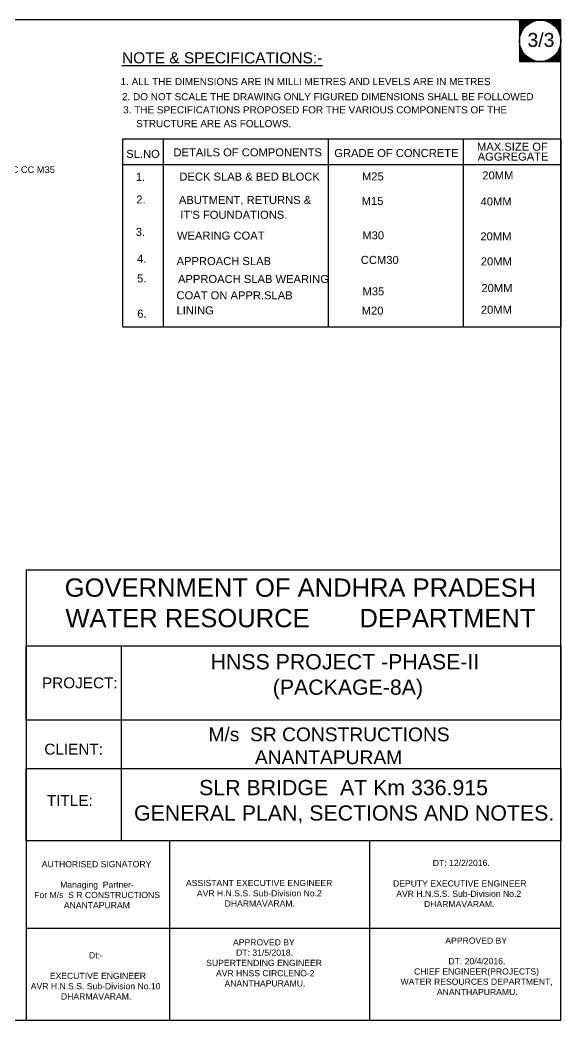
# Model space of a CAD drawing. Header units: millimetres. Extents: x 66731 to 79066, y -166082 to 12261.
# Drawn here: x 74180 to 79066, y 3228 to 12261 of the extents above; entities that cross this region are included whole.
import ezdxf

# ---------------------------------------------------------------- set-up
doc = ezdxf.new("R2010")
doc.units = ezdxf.units.MM
doc.header["$MEASUREMENT"] = 0
doc.layers.add('DRAWING', color=7, linetype='Continuous')
doc.layers.add('TEXT', color=7, linetype='Continuous')
doc.styles.get("Standard").update_dxf_attribs({"font": 'arial.ttf'})

msp = doc.modelspace()

# ---------------------------------------------------------------- hatches: boundary and pattern name
at = {"layer": 'DRAWING'}
h = msp.add_hatch(dxfattribs=at)
h.set_pattern_fill('ANSI31', color=256, scale=0.854282, style=0)
h.set_pattern_definition([(45, (24501.70173, 643.83165), (-0.07550853638, 0.07550853638), [])])
h.paths.add_polyline_path([(79064.9, 12261.4), (78692.3, 12261.4), (78692.3, 12085.7, -0.966869), (79064.9, 12073.1)])
h.paths.add_polyline_path([(78867, 11886.9, -0.377076), (78692.3, 12060.5), (78692.3, 11886.9)])
h.paths.add_polyline_path([(79064.9, 11886.9), (79064.9, 12073.1, -0.396438), (78889.8, 11886.9)])

# ---------------------------------------------------------------- linework, layer by layer
for points in [[(79064.9, 12261.4), (66731.2, 12261.4), (66731.2, 3228), (79064.9, 3228)], [(79064.9, 12261.4), (78692.3, 12261.4), (78692.3, 11886.9), (79064.9, 11886.9)]]:
    msp.add_lwpolyline(points, close=True, dxfattribs=at)
msp.add_lwpolyline([(75107.2, 9489.2), (79064.9, 9489.2)], dxfattribs=at)
msp.add_circle((78878.4, 12073.1), 186.5, dxfattribs=at)
at = {"layer": 'TEXT'}
for p, q in [((75473.5, 11188.9), (75473.5, 9489.2)), ((76962.4, 11189.2), (76962.4, 9489.2)), ((78181.1, 11189.4), (78181.1, 9489.2)), ((75106.3, 10955.5), (79066.1, 10955.5))]:
    msp.add_line(p, q, dxfattribs=at)
for points in [[(75107.2, 9489.2), (75107.2, 11188.9), (79064.9, 11188.9), (79064.9, 9489.2)], [(75092, 6606.6), (75092, 4845.8)], [(75530, 4845.8), (75530, 3228)], [(77335.9, 4845.8), (77335.9, 3228)], [(74234.2, 4058.7), (79064.9, 4058.7)]]:
    msp.add_lwpolyline(points, dxfattribs=at)
for points in [[(79064.9, 7291.1), (74234.2, 7291.1), (74234.2, 3228), (79064.9, 3228)], [(74234.2, 6606.6), (79064.9, 6606.6), (79064.9, 5936.8), (74234.2, 5936.8)], [(74234.2, 5499.4), (79064.9, 5499.4), (79064.9, 4845.8), (74234.2, 4845.8)]]:
    msp.add_lwpolyline(points, close=True, dxfattribs=at)

# ---------------------------------------------------------------- texts
at = {"layer": 'DRAWING'}
msp.add_text('3/3', height=125.57, dxfattribs=at).set_placement((78763.1, 12018.9))
at = {"layer": 'TEXT'}
for s, height, p in [('%%UNOTE & SPECIFICATIONS:-', 100.108, (75100.5, 11869.5)), ('1. ALL THE DIMENSIONS ARE IN MILLI METRES AND LEVELS ARE IN METRES', 64.467, (75087.9, 11672.8)), ('2. DO NOT SCALE THE DRAWING ONLY FIGURED DIMENSIONS SHALL BE FOLLOWED', 64.467, (75100.6, 11536.3)), ('3. THE SPECIFICATIONS PROPOSED FOR THE VARIOUS COMPONENTS OF THE', 64.467, (75111.6, 11417.6)), ('STRUCTURE ARE AS FOLLOWS.', 64.467, (75228.5, 11293.2)), ('MAX.SIZE OF', 72.3, (78307.3, 11080.7)), ('SL.NO', 72.3, (75139.3, 11016)), ('DETAILS OF COMPONENTS', 72.3, (75565.6, 11029.7)), ('  GRADE OF CONCRETE', 72.3, (76962.4, 11023.6)), ('AGGREGATE', 72.3, (78313.4, 10991.2)), ('75 THK (AVG.) W.C CC M35', 60, (73414.3, 10879.9)), ('1.', 72.3, (75225.8, 10808.5)), ('DECK SLAB & BED BLOCK', 72.3, (75619.2, 10810.6)), ('M25', 72.3, (77268.7, 10812.1)), ('20MM', 72.3, (78355.6, 10821.3)), ('2.', 72.3, (75230.1, 10603.9)), ('ABUTMENT, RETURNS &', 72.3, (75614.9, 10599.5)), ('M15', 72.3, (77265.7, 10591)), ('40MM', 72.3, (78339.7, 10586)), ("IT'S FOUNDATIONS.", 72.3, (75627.5, 10465.7)), ('3.', 72.3, (75225.8, 10311.2)), ('WEARING COAT', 72.3, (75597.1, 10277.6)), ('M30', 72.3, (77271.8, 10280.5)), ('20MM', 72.3, (78337.8, 10270.9)), ('4.', 72.3, (75237.3, 10068.8)), ('APPROACH SLAB', 72.3, (75594.2, 10047.3)), ('CCM30  ', 72.3, (77258, 10058)), ('20MM', 72.3, (78341.9, 10044.5)), ('5.', 72.3, (75237, 9891)), ('APPROACH SLAB WEARING', 72.3, (75606.7, 9885.5)), ('M35', 72.3, (77273.8, 9773.9)), ('20MM', 72.3, (78346.8, 9803.6)), ('COAT ON APPR.SLAB', 72.3, (75593, 9738.2)), ('LINING', 72.3, (75593.8, 9602)), ('M20', 72.3, (77266, 9599.6)), ('20MM', 72.3, (78342.2, 9608.2)), ('6.', 72.3, (75238.4, 9572.2))]:
    msp.add_text(s, height=height, dxfattribs=at).set_placement(p)
at = {"layer": 'TEXT', "color": 7, "width": 4713.872, "attachment_point": 5}
for s, insert, char_height in [('GOVERNMENT OF ANDHRA PRADESH\\PWATER RESOURCE       DEPARTMENT', (76712.9, 6995), 165.29), ('HNSS PROJECT -PHASE-II\\P (PACKAGE-8A)', (77114.6, 6328.6), 137.742)]:
    msp.add_mtext(s, dxfattribs=dict(at, insert=insert, char_height=char_height))
at = {"layer": 'TEXT', "attachment_point": 1}
for s, insert, char_height, width in [('PROJECT:', (74378.4, 6323), 98.96, 923.317), ('\\pi506.56;M/s  SR CONSTRUCTIONS \\P\\pi926.32;ANANTAPURAM', (75375, 5870.4), 124.229, 3170.187), ('CLIENT:', (74399.3, 5724.1), 98.96, 923.317), ('\\pi841.38;SLR BRIDGE  AT Km 336.915\\P\\pi253.48;GENERAL PLAN, SECTIONS AND NOTES.', (74956.3, 5396.4), 137.742, 4275.886), ('TITLE:', (74422.1, 5260.3), 98.96, 536.613), ('\\pi902.93;AUTHORISED SIGNATORY\\P\\pi1397.5;\\P\\pi1068.7;Managing  Partner-\\P\\pi834.42;For M/s  S R CONSTRUCTIONS\\P\\pi1102.2;ANANTAPURAM', (73473.5, 4663.9), 55.687, 2795.078), ('\\pi1122;  DT: 12/2/2016. \\P\\pi1397.5;\\P\\pi784.21; DEPUTY EXECUTIVE ENGINEER\\P\\pi835.39;AVR H.N.S.S. Sub-Division No.2\\P\\pi1086.2;DHARMAVARAM.', (76742.9, 4674.8), 55.687, 2795.078), ('\\pi1397.5;\\P\\P\\pi736.65;ASSISTANT EXECUTIVE ENGINEER\\P\\pi835.39;AVR H.N.S.S. Sub-Division No.2\\P\\pi1086.2;DHARMAVARAM.', (74941.9, 4679.1), 55.687, 2795.078), ('\\pi1119;APPROVED BY\\P\\pi1146.6;DT: 31/5/2018.  \\P\\pi876.76;SUPERTENDING ENGINEER                \\P\\pi943.54; AVR HNSS CIRCLENO-2\\P\\pi0;^I^I^I^I       ANANTHAPURAMU.', (74984.8, 3957.3), 55.687, 2795.078), ('\\pi1119;APPROVED BY\\P\\pi1397.5;\\P\\pi1146.6;DT: 20/4/2016.  \\P\\pi836.84;CHIEF ENGINEER(PROJECTS)                \\P\\pi714.24;WATER RESOURCES DEPARTMENT,\\P\\pi0;^I^I^I^I       ANANTHAPURAMU.', (76902.5, 3973), 55.687, 2795.078), ('\\pi1339.1;Dt:- \\P\\pi1397.5;\\P\\pi941.98;  EXECUTIVE ENGINEER\\P\\pi813.57;AVR H.N.S.S. Sub-Division No.10\\P\\pi1086.2;DHARMAVARAM.', (73463.6, 3839.9), 55.687, 2795.078)]:
    msp.add_mtext(s, dxfattribs=dict(at, insert=insert, char_height=char_height, width=width))

doc.saveas('drawing.dxf')
